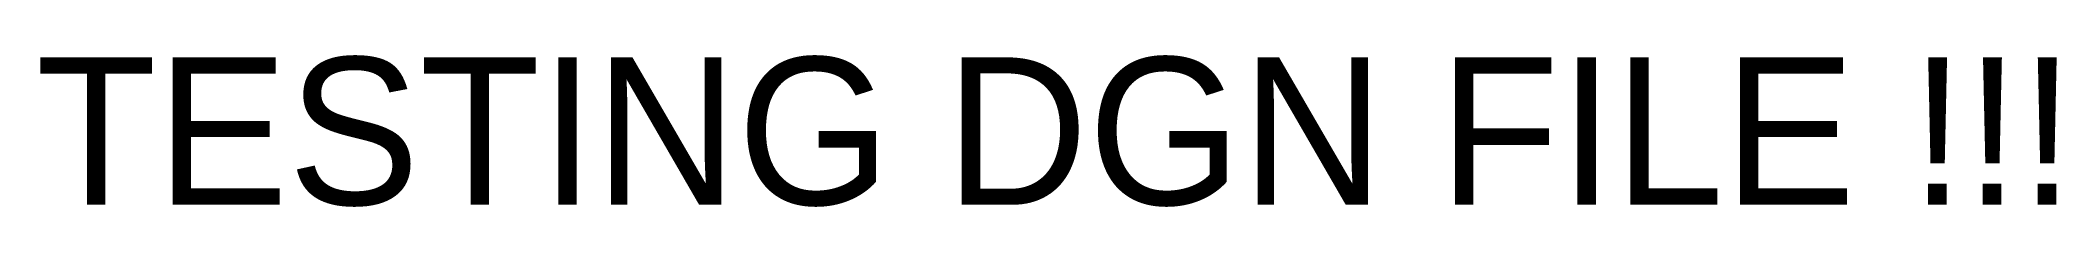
# Model space of a CAD drawing. Extents: x 11.46 to 16.44, y 2 to 2.38.
import ezdxf

# ---------------------------------------------------------------- set-up
doc = ezdxf.new("R2010")
doc.units = 0
doc.layers.add('Default', color=7, linetype='Continuous')

msp = doc.modelspace()

# ---------------------------------------------------------------- texts
at = {"layer": 'Default'}
msp.add_text('TESTING DGN FILE !!!', height=0.364002, dxfattribs=at).set_placement((11.4524, 2.0099))

doc.saveas('drawing.dxf')
